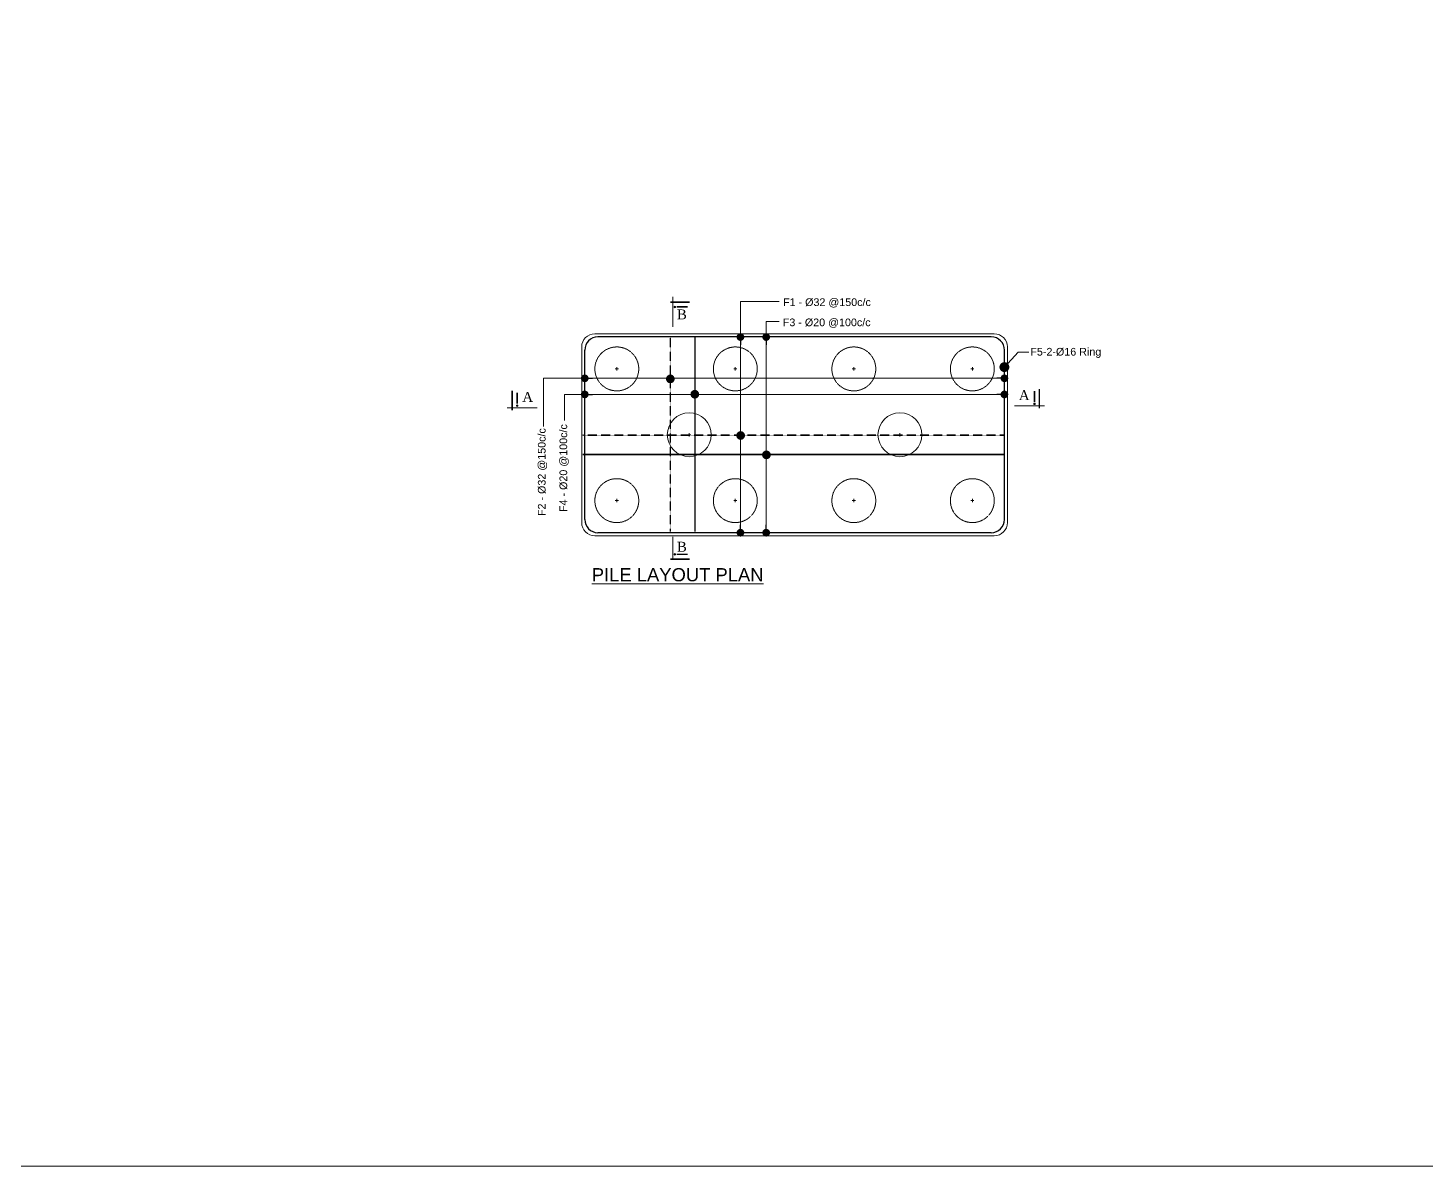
# Model space of a CAD drawing. Header units: millimetres. Extents: x -571543 to 35267, y -84886 to 197746.
# Drawn here: x -413785 to -381934, y 35922 to 61842 of the extents above; entities that cross this region are included whole.
import ezdxf

# ---------------------------------------------------------------- set-up
doc = ezdxf.new("R2010")
doc.units = ezdxf.units.MM
doc.linetypes.add('DASHED', pattern=[0.75, 0.5, -0.25])
for name, color, linetype, lineweight in [('Center Line', 34, 'Continuous', 15), ('Dimision', 96, 'Continuous', 18), ('Hatching', 65, 'Continuous', 20), ('Pile', 11, 'Continuous', 15), ('Rod', 12, 'Continuous', 30), ('Rod -2', 5, 'Continuous', 35), ('Text', 7, 'Continuous', 15)]:
    doc.layers.add(name, color=color, linetype=linetype, lineweight=lineweight)
doc.styles.add('ROMANS', font='arial.ttf', dxfattribs={"height": 200})
doc.styles.get("Standard").update_dxf_attribs({"font": 'times.ttf'})
doc.dimstyles.new('ISO-25', dxfattribs={"dimtxt": 175, "dimasz": 100, "dimexe": 65, "dimexo": 115.625, "dimgap": 40, "dimtad": 1, "dimtoh": 1, "dimdec": 0, "dimtxsty": 'Standard', "dimblk": 'DOT', "dimcen": 300, "dimclrd": 256, "dimclre": 256, "dimclrt": 256, "dimadec": 0, "dimazin": 0, "dimtfac": 1, "dimtdec": 0, "dimtix": 1, "dimtmove": 0, "dimatfit": 3, "dimldrblk": 'DOT', "dimfxl": 75, "dimlwd": -1, "dimarcsym": 0})

# ---------------------------------------------------------------- blocks, each defined once
blk = doc.blocks.new('_Dot')
at = {"color": 0, "linetype": 'ByBlock', "lineweight": -2}
blk.add_line((-0.5, 0), (-1, 0), dxfattribs=at)
at = {"color": 0, "linetype": 'ByBlock', "const_width": 0.5}
blk.add_lwpolyline([(-0.25, 0, 1), (0.25, 0, 1)], format="xyb", close=True, dxfattribs=at)

msp = doc.modelspace()

# ---------------------------------------------------------------- hatches: boundary and pattern name
at = {"layer": 'Dimision', "ltscale": 5}
h = msp.add_hatch(color=256, dxfattribs=at)
h.paths.add_polyline_path([(-399249.7, 53849.4, 1), (-399049.7, 53849.4)])
h.paths.add_polyline_path([(-399249.7, 53849.4), (-399049.7, 53849.4, 1)])
h = msp.add_hatch(color=256, dxfattribs=at)
h.paths.add_polyline_path([(-398692.3, 53499.2, 1), (-398492.3, 53499.2)])
h.paths.add_polyline_path([(-398692.3, 53499.2), (-398492.3, 53499.2, 1)])
h = msp.add_hatch(color=256, dxfattribs=at)
h.paths.add_polyline_path([(-397648.3, 52560.4, 1), (-397448.3, 52560.4)])
h.paths.add_polyline_path([(-397648.3, 52560.4), (-397448.3, 52560.4, 1)])
h = msp.add_hatch(color=256, dxfattribs=at)
h.paths.add_polyline_path([(-397061.5, 52118.9, 1), (-396861.5, 52118.9)])
h.paths.add_polyline_path([(-397061.5, 52118.9), (-396861.5, 52118.9, 1)])
at = {"layer": 'Text'}
for points in [[(-399030.7, 55488.3, 1), (-399066.6, 55488.3, 1)], [(-402640.7, 53257.6, 1), (-402640.7, 53221.7, 1)], [(-390853.6, 53298.6, -1), (-390853.6, 53262.7, -1)], [(-399030.7, 49853.4, -1), (-399066.6, 49853.4, -1)]]:
    msp.add_hatch(color=256, dxfattribs=at).paths.add_polyline_path(points)

# ---------------------------------------------------------------- linework, layer by layer
at = {"layer": 'Center Line'}
for p, q in [((-400407.2, 54077.1), (-400332.2, 54077.1)), ((-400369.7, 54114.6), (-400369.7, 54039.6)), ((-397707.2, 54077.1), (-397632.2, 54077.1)), ((-397669.7, 54114.6), (-397669.7, 54039.6)), ((-395007.2, 54077.1), (-394932.2, 54077.1)), ((-394969.7, 54114.6), (-394969.7, 54039.6)), ((-392307.2, 54077.1), (-392232.2, 54077.1)), ((-392269.7, 54114.6), (-392269.7, 54039.6)), ((-398682.2, 52577.1), (-398757.2, 52577.1)), ((-398719.7, 52614.6), (-398719.7, 52539.6)), ((-393882.2, 52577.1), (-393957.2, 52577.1)), ((-393919.7, 52614.6), (-393919.7, 52539.6)), ((-400407.2, 51077.1), (-400332.2, 51077.1)), ((-400407.2, 51077.1), (-400332.2, 51077.1)), ((-400369.7, 51039.6), (-400369.7, 51114.6)), ((-400369.7, 51114.6), (-400369.7, 51039.6)), ((-397707.2, 51077.1), (-397632.2, 51077.1)), ((-397669.7, 51039.6), (-397669.7, 51114.6)), ((-395007.2, 51077.1), (-394932.2, 51077.1)), ((-394969.7, 51039.6), (-394969.7, 51114.6)), ((-392307.2, 51077.1), (-392232.2, 51077.1)), ((-392269.7, 51039.6), (-392269.7, 51114.6))]:
    msp.add_line(p, q, dxfattribs=at)
at = {"layer": 'Dimision', "ltscale": 3}
msp.add_line((-399096.8, 50250.1), (-399096.8, 49731.9), dxfattribs=at)
at = {"layer": 'Hatching', "ltscale": 3}
msp.add_lwpolyline([(-471658.2, 95620.6), (-323980.8, 95620.6), (-323980.8, 35922.3), (-471658.2, 35922.3)], close=True, dxfattribs=at)
at = {"layer": 'Hatching', "linetype": 'DASHED', "ltscale": 7}
for centre in [(-400369.7, 54077.1), (-397669.7, 54077.1), (-394969.7, 54077.1), (-392269.7, 54077.1), (-400369.7, 51077.1), (-397669.7, 51077.1), (-394969.7, 51077.1), (-392269.7, 51077.1)]:
    msp.add_circle(centre, 500, dxfattribs=at)
at = {"layer": 'Pile', "ltscale": 3}
for p, q in [((-391769.7, 54877.1), (-400869.7, 54877.1)), ((-401169.7, 50577.1), (-401169.7, 54577.1)), ((-391469.7, 50577.1), (-391469.7, 54577.1)), ((-391769.7, 50277.1), (-400869.7, 50277.1))]:
    msp.add_line(p, q, dxfattribs=at)
for centre in [(-398719.7, 52577.1), (-393919.7, 52577.1)]:
    msp.add_circle(centre, 500, dxfattribs=at)
for centre, start, end in [((-400869.7, 54577.1), 90, 180), ((-391769.7, 54577.1), 360, 90), ((-400869.7, 50577.1), 180, 270), ((-391769.7, 50577.1), 270, 360)]:
    msp.add_arc(centre, 300, start, end, dxfattribs=at)
at = {"layer": 'Rod', "ltscale": 0.1}
for p, q in [((-391839.7, 54807.1), (-400799.7, 54807.1)), ((-398590, 54814.7), (-398590, 50373.4)), ((-401099.7, 50647.1), (-401099.7, 54507.1)), ((-391539.7, 50647.1), (-391539.7, 54507.1)), ((-391839.7, 50347.1), (-400799.7, 50347.1))]:
    msp.add_line(p, q, dxfattribs=at)
at = {"layer": 'Rod', "linetype": 'DASHED', "ltscale": 5}
msp.add_line((-399150.7, 54814.7), (-399150.7, 50373.4), dxfattribs=at)
at = {"layer": 'Rod', "ltscale": 0.1}
for centre, start, end in [((-400799.7, 54507.1), 90, 180), ((-391839.7, 54507.1), 360, 90), ((-400799.7, 50647.1), 180, 270), ((-391839.7, 50647.1), 270, 360)]:
    msp.add_arc(centre, 300, start, end, dxfattribs=at)
at = {"layer": 'Rod -2', "linetype": 'DASHED', "ltscale": 5}
msp.add_line((-391539.7, 52570.6), (-401140.7, 52570.6), dxfattribs=at)
at = {"layer": 'Rod -2', "ltscale": 0.02}
msp.add_line((-391539.7, 52129.1), (-401140.7, 52129.1), dxfattribs=at)
at = {"layer": 'Text'}
for p, q in [((-399096.8, 55033.1), (-399096.8, 55717.2)), ((-402185.5, 53191.5), (-402869.6, 53191.5)), ((-391308.9, 53232.5), (-390624.8, 53232.5))]:
    msp.add_line(p, q, dxfattribs=at)
at = {"layer": 'Text', "const_width": 35.9}
for points in [[(-399151.6, 55598.6), (-398709.3, 55598.6)], [(-399003.1, 55488.3), (-398753.6, 55488.3)], [(-402751, 53136.6), (-402751, 53579)], [(-402640.7, 53285.1), (-402640.7, 53534.7)], [(-390853.6, 53326.1), (-390853.6, 53575.7)], [(-390743.4, 53177.6), (-390743.4, 53620)], [(-399151.6, 49743.2), (-398709.3, 49743.2)], [(-399003.1, 49853.4), (-398753.6, 49853.4)]]:
    msp.add_lwpolyline(points, dxfattribs=at)
at = {"layer": 'Text'}
for centre in [(-399048.6, 55488.3), (-402640.7, 53239.7), (-390853.6, 53280.7), (-399048.6, 49853.4)]:
    msp.add_circle(centre, 17.9, dxfattribs=at)

# ---------------------------------------------------------------- texts
for s, p in [('B', (-399000.5, 55207.3)), ('A', (-402521.7, 53326.4)), ('A', (-391210.6, 53367.4)), ('B', (-399000.5, 49915.3))]:
    msp.add_text(s, height=224.2, dxfattribs=at).set_placement(p)
at = {"layer": 'Text', "style": 'ROMANS'}
for s, p in [('F1 - %%C32 @150c/c ', (-396581.9, 55509.4)), ('F3 - %%C20 @100c/c ', (-396587.7, 55049.4)), ('F5-2-%%C16 Ring', (-390948.9, 54380.4))]:
    msp.add_text(s, height=175, dxfattribs=at).set_placement(p)
for s, p in [('F2 - %%C32 @150c/c ', (-401992.1, 50726.1)), ('F4 - %%C20 @100c/c ', (-401500.3, 50817.5))]:
    msp.add_text(s, height=175, rotation=90, dxfattribs=at).set_placement(p)
at = {"layer": 'Text', "insert": (-400939.9, 49539.6), "char_height": 300, "width": 17029.005, "attachment_point": 1, "style": 'ROMANS'}
msp.add_mtext('{\\LPILE LAYOUT PLAN }', dxfattribs=at)

# ---------------------------------------------------------------- leaders
at = {"layer": 'Dimision', "ltscale": 5}
for points, override in [([(-397553, 50347.1), (-397553, 55609.5), (-396667.4, 55609.5)], {"dimasz": 175, "dimtad": 0}), ([(-396966.2, 50347.1), (-396966.2, 55155.1), (-396667.4, 55155.1)], {"dimasz": 175, "dimtad": 0}), ([(-397553, 54802.4), (-397553, 50347.1)], {"dimasz": 175, "dimtad": 0}), ([(-396966.2, 54802.4), (-396966.2, 50347.1)], {"dimasz": 175, "dimtad": 0}), ([(-391539.7, 54118.3), (-391222.9, 54456), (-390980, 54456)], {"dimasz": 225, "dimtad": 0}), ([(-391539.7, 53863), (-402039.8, 53862.6), (-402039.8, 52765.2)], {"dimasz": 175, "dimtad": 0}), ([(-401099.7, 53862.6), (-391539.7, 53863)], {"dimasz": 175, "dimtad": 0}), ([(-391539.7, 53495.7), (-401559.2, 53495.7), (-401559.2, 52902.5)], {"dimasz": 175, "dimtad": 0}), ([(-401099.7, 53495.7), (-391539.7, 53495.7)], {"dimasz": 175, "dimtad": 0})]:
    msp.add_leader(points, dimstyle='ISO-25', override=override, dxfattribs=at)

doc.saveas('drawing.dxf')
